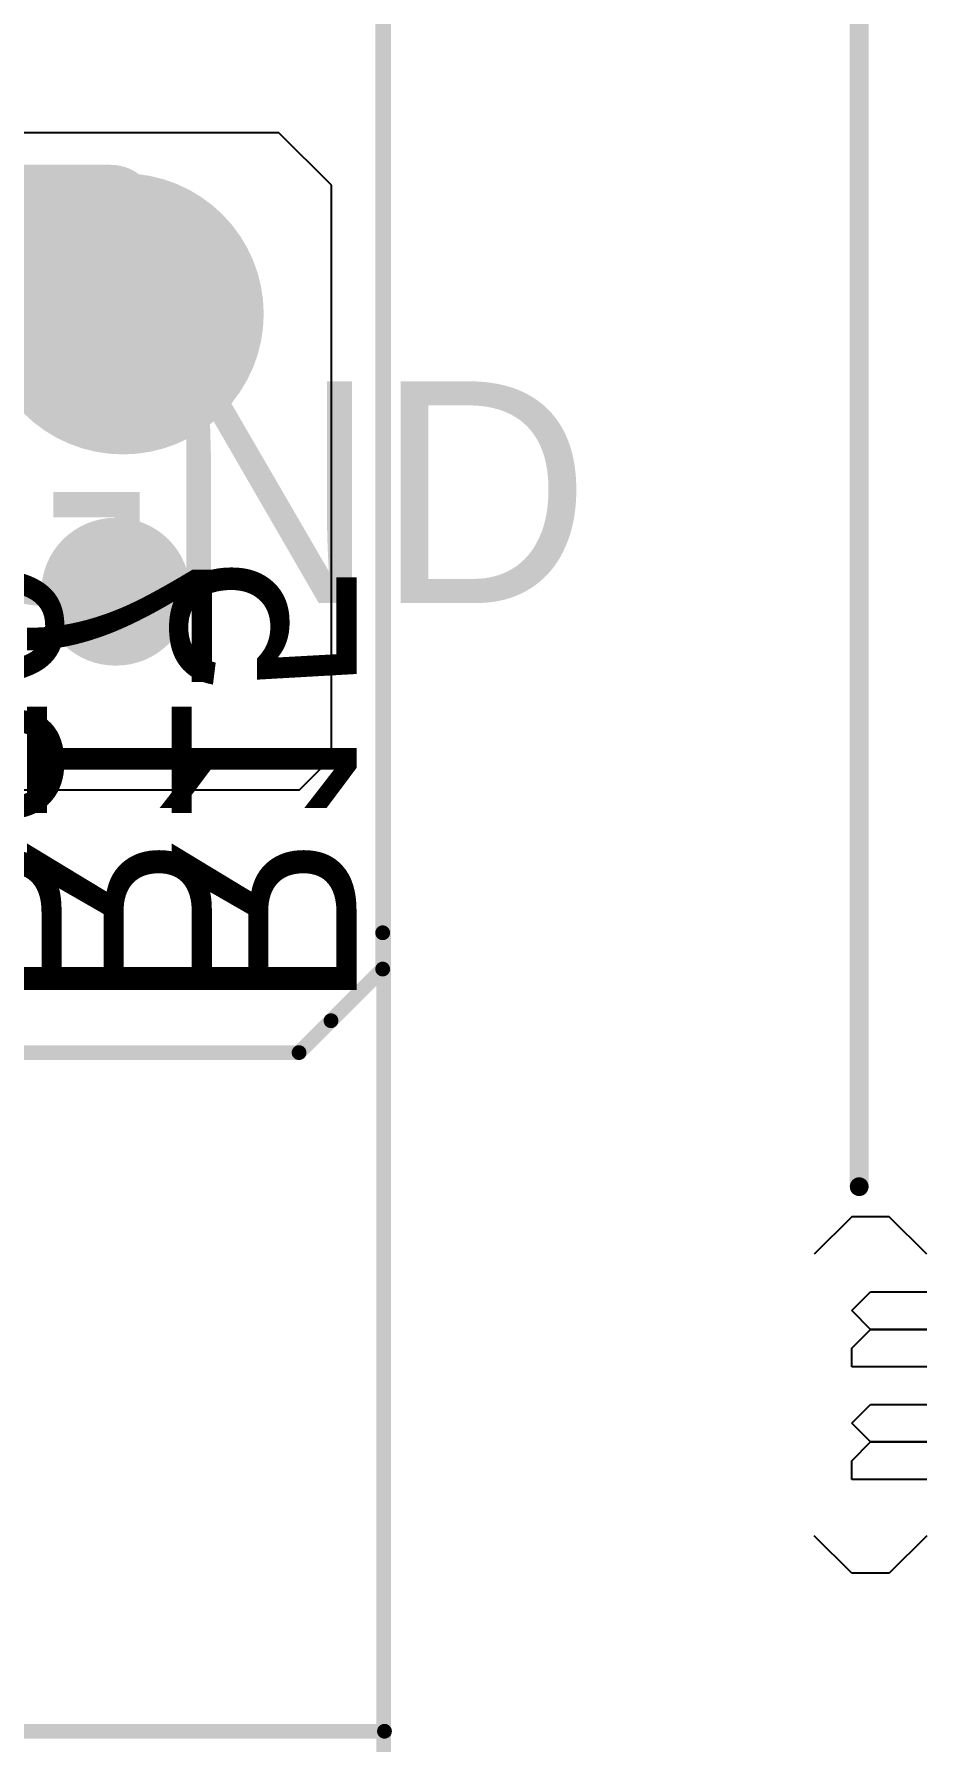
# Model space of a CAD drawing. Header units: millimetres. Extents: x 0.99 to 6.96, y 0.76 to 5.84.
# Drawn here: x 6.484 to 6.959, y 3.181 to 4.091 of the extents above; entities that cross this region are included whole.
import ezdxf

# ---------------------------------------------------------------- set-up
doc = ezdxf.new("R2010")
doc.units = ezdxf.units.MM
doc.header["$MEASUREMENT"] = 0
for name, color, linetype in [('BottomLayer', 5, 'Continuous'), ('BottomOverlay', 54, 'Continuous'), ('BottomSolder', 6, 'Continuous'), ('KeepOutLayer', 6, 'Continuous'), ('MultiLayer', 9, 'Continuous'), ('PadHoleLayer', 156, 'Continuous'), ('TopLayer', 1, 'Continuous'), ('TopOverlay', 2, 'Continuous'), ('TopSolder', 216, 'Continuous')]:
    doc.layers.add(name, color=color, linetype=linetype)

# ---------------------------------------------------------------- blocks, each defined once
blk = doc.blocks.new('CN1_145')
at = {"layer": 'BottomLayer', "const_width": 0.07087}
blk.add_lwpolyline([(-0.03543, 0, 1), (0.03543, 0, 1)], format="xyb", close=True, dxfattribs=at)
at = {"layer": 'BottomSolder', "const_width": 0.07487}
blk.add_lwpolyline([(-0.03743, 0, 1), (0.03743, 0, 1)], format="xyb", close=True, dxfattribs=at)
at = {"layer": 'MultiLayer', "const_width": 0.07087}
blk.add_lwpolyline([(-0.03543, 0, 1), (0.03543, 0, 1)], format="xyb", close=True, dxfattribs=at)
at = {"layer": 'PadHoleLayer', "const_width": 0.0315}
blk.add_lwpolyline([(-0.01575, 0, 1), (0.01575, 0, 1)], format="xyb", close=True, dxfattribs=at)
at = {"layer": 'TopLayer', "const_width": 0.07087}
blk.add_lwpolyline([(-0.03543, 0, 1), (0.03543, 0, 1)], format="xyb", close=True, dxfattribs=at)
at = {"layer": 'TopSolder', "const_width": 0.07487}
blk.add_lwpolyline([(-0.03743, 0, 1), (0.03743, 0, 1)], format="xyb", close=True, dxfattribs=at)

msp = doc.modelspace()

# ---------------------------------------------------------------- linework, layer by layer
at = {"layer": 'BottomLayer'}
for p, q in [((6.614, 4.03851), (6.44, 4.03851)), ((6.642, 4.01051), (6.614, 4.03851)), ((6.642, 3.70551), (6.642, 4.01051)), ((6.625, 3.68851), (6.642, 3.70551)), ((6.321, 3.68851), (6.625, 3.68851))]:
    msp.add_line(p, q, dxfattribs=at)
at = {"layer": 'BottomLayer', "const_width": 0.05}
for points in [[(6.455, 3.99641), (6.52453, 3.99641)], [(6.52453, 3.99641), (6.52653, 3.99441)]]:
    msp.add_lwpolyline(points, dxfattribs=at)
at = {"layer": 'BottomLayer', "const_width": 0.025}
for points in [[(6.51203, 3.99641, 1), (6.53703, 3.99641, 1)], [(6.51203, 3.99641, 1), (6.53703, 3.99641, 1)], [(6.51403, 3.99441, 1), (6.53903, 3.99441, 1)]]:
    msp.add_lwpolyline(points, format="xyb", close=True, dxfattribs=at)
at = {"layer": 'BottomSolder', "const_width": 0.07874}
msp.add_lwpolyline([(6.52698, 3.79401), (6.52746, 3.79401)], dxfattribs=at)
at = {"layer": 'BottomSolder', "const_width": 0.03937}
for points in [[(6.5073, 3.79401, 1), (6.54667, 3.79401, 1)], [(6.50778, 3.79401, 1), (6.54715, 3.79401, 1)]]:
    msp.add_lwpolyline(points, format="xyb", close=True, dxfattribs=at)
at = {"layer": 'KeepOutLayer', "const_width": 0.00787}
for points in [[(6.66932, 3.61234), (6.66932, 4.93168)], [(6.66932, 3.59301), (6.66932, 3.61234)], [(6.64182, 3.56551), (6.66932, 3.59301)], [(6.62481, 3.54851), (6.64182, 3.56551)], [(6.46882, 3.54851), (6.62481, 3.54851)]]:
    msp.add_lwpolyline(points, dxfattribs=at)
at = {"layer": 'KeepOutLayer', "const_width": 0.00394}
for points in [[(6.66735, 3.61234, 1), (6.67128, 3.61234, 1)], [(6.66735, 3.61234, 1), (6.67128, 3.61234, 1)], [(6.66735, 3.59301, 1), (6.67128, 3.59301, 1)], [(6.66735, 3.59301, 1), (6.67128, 3.59301, 1)], [(6.63985, 3.56551, 1), (6.64378, 3.56551, 1)], [(6.63985, 3.56551, 1), (6.64378, 3.56551, 1)], [(6.62285, 3.54851, 1), (6.62678, 3.54851, 1)], [(6.62285, 3.54851, 1), (6.62678, 3.54851, 1)]]:
    msp.add_lwpolyline(points, format="xyb", close=True, dxfattribs=at)
at = {"layer": 'TopOverlay'}
for p, q in [((6.91899, 3.46108), (6.89899, 3.44109)), ((6.93898, 3.46108), (6.91899, 3.46108)), ((6.95897, 3.44109), (6.93898, 3.46108)), ((6.91899, 3.4111), (6.92898, 3.42109)), ((6.92898, 3.42109), (6.95897, 3.42109)), ((6.92898, 3.4011), (6.91899, 3.4111)), ((6.91899, 3.3911), (6.92898, 3.4011)), ((6.92898, 3.4011), (6.95897, 3.4011)), ((6.95897, 3.4011), (6.92898, 3.4011)), ((6.91899, 3.38111), (6.91899, 3.3911)), ((6.95897, 3.38111), (6.91899, 3.38111)), ((6.91899, 3.35111), (6.92898, 3.36111)), ((6.92898, 3.36111), (6.95897, 3.36111)), ((6.92898, 3.34112), (6.91899, 3.35111)), ((6.91899, 3.33112), (6.92898, 3.34112)), ((6.92898, 3.34112), (6.95897, 3.34112)), ((6.95897, 3.34112), (6.92898, 3.34112)), ((6.91899, 3.32112), (6.91899, 3.33112)), ((6.95897, 3.32112), (6.91899, 3.32112)), ((6.91899, 3.27114), (6.89899, 3.29113)), ((6.95897, 3.29113), (6.93898, 3.27114)), ((6.93898, 3.27114), (6.91899, 3.27114))]:
    msp.add_line(p, q, dxfattribs=at)
for points, const_width in [([(6.92298, 3.47708), (6.92298, 5.6086)], 0.01), ([(6.66983, 0.76575), (6.66983, 5.25875)], 0.00787), ([(0.99657, 3.18701), (6.67028, 3.18701)], 0.00787)]:
    msp.add_lwpolyline(points, dxfattribs=dict(at, const_width=const_width))
for points, const_width in [([(6.92048, 3.47708, 1), (6.92548, 3.47708, 1)], 0.005), ([(6.66831, 3.18701, 1), (6.67224, 3.18701, 1)], 0.00394)]:
    msp.add_lwpolyline(points, format="xyb", close=True, dxfattribs=dict(at, const_width=const_width))

# ---------------------------------------------------------------- block references
msp.add_blockref('CN1_145', (6.53113, 3.94201))

# ---------------------------------------------------------------- texts
at = {"layer": 'BottomOverlay', "text_generation_flag": 2}
for s, p in [('R20', (6.39998, 3.57101)), ('R17', (6.47998, 3.57101)), ('R15', (6.55698, 3.57101))]:
    msp.add_text(s, height=0.098425, rotation=270, dxfattribs=at).set_placement(p)
at = {"layer": 'TopOverlay'}
msp.add_text('GND', height=0.11811, rotation=360, dxfattribs=at).set_placement((6.42898, 3.78801))

doc.saveas('drawing.dxf')
